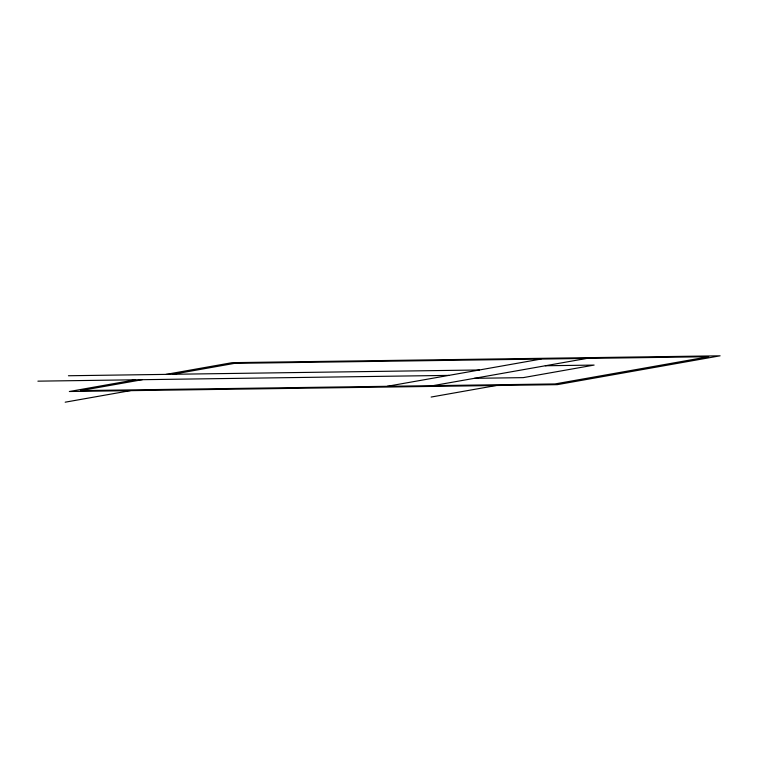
<?xml version="1.0" encoding="UTF-8"?>
<svg xmlns="http://www.w3.org/2000/svg" width="758" height="758" viewBox="0 0 758 758"><rect width="100%" height="100%" fill="white"/><g stroke="black" fill="none" stroke-linecap="round" stroke-linejoin="round"><path stroke-width="1.14" d="M135.483 379.796L69.329 391.507L557.263 384.657L720.1 355.815L232.175 362.665L166.021 374.386M142.314 379.692L80.718 390.607L554.989 383.946L708.711 356.715L234.44 363.376L172.852 374.291M65.188 402.185L130.319 390.654M387.262 386.296L540.985 359.074M433.007 385.651L586.73 358.43M431.131 397.05L496.272 385.509M545.324 365.763L594.12 365.081L523.2 377.636L474.413 378.318M68.428 375.75L479.388 369.98M37.9 381.16L448.859 375.39"/></g></svg>
